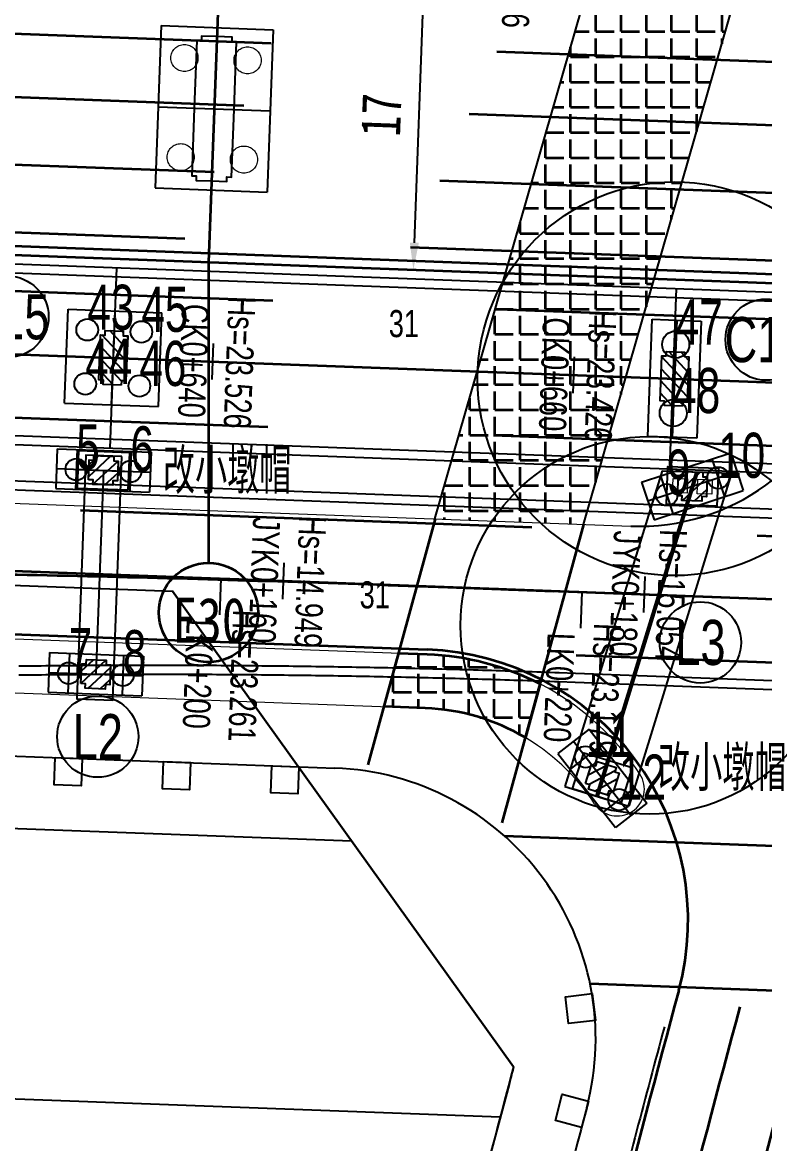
# Model space of a CAD drawing. Extents: x 0 to 558779, y 0 to 2762081.
# Drawn here: x 520056 to 520097.1, y 2757570.6 to 2757632.7 of the extents above; entities that cross this region are included whole.
import ezdxf
from ezdxf.enums import TextEntityAlignment as Align

# ---------------------------------------------------------------- set-up
doc = ezdxf.new("R2010")
doc.units = 0
doc.header["$LTSCALE"] = 20
doc.header["$PDMODE"] = 34
for name, pattern in [('CENTER', [2, 1.25, -0.25, 0.25, -0.25]), ('DASHED', [19.049999999999997, 12.7, -6.349999999999999]), ('HIDDEN', [0.375, 0.25, -0.125])]:
    doc.linetypes.add(name, pattern=pattern)
for name, color, linetype in [('B-标线', 8, 'Continuous'), ('B-标线 地面', 46, 'Continuous'), ('DL-中心线', 10, 'Continuous'), ('DL-人行道边线', 1, 'Continuous'), ('DL-机非护栏', 190, 'FENCELINE1'), ('DL-树池', 110, 'Continuous'), ('DL-非机动车道边线', 6, 'Continuous'), ('FD-斑马线', 243, 'Continuous'), ('L-主桥边线', 240, 'Continuous'), ('L-洛秀互通匝道边线', 140, 'Continuous'), ('L-辅路绿化带', 3, 'Continuous'), ('QL-主线桥墩', 191, 'Continuous'), ('QL-分孔线', 4, 'Continuous'), ('QL-墩号', 6, 'Continuous'), ('QL-桥墩', 191, 'Continuous'), ('QL-桥跨数值', 6, 'Continuous'), ('RD-红线', 230, 'Continuous'), ('XW_C', 7, 'Continuous'), ('XW_D', 7, 'Continuous'), ('XW_JY-江城大道右辅路', 7, 'Continuous'), ('XW_L', 7, 'Continuous'), ('YD-G2', 96, 'Continuous'), ('主线墩中心线', 6, 'Continuous'), ('主线墩号', 1, 'Continuous'), ('主线桥宽', 4, 'Continuous'), ('桩号-C', 7, 'Continuous'), ('桩号-JY-江城大道右辅路', 7, 'Continuous'), ('桩号-L', 7, 'Continuous'), ('点划线', 6, 'CENTER'), ('粗实线', 1, 'Continuous'), ('设计高-2022', 7, 'Continuous'), ('设计高-C', 7, 'Continuous'), ('设计高-JY-江城大道右辅路', 7, 'Continuous'), ('设计高-L', 7, 'Continuous'), ('设计高-地面高-C', 7, 'Continuous'), ('设计高-地面高-JY-江城大道右辅路', 7, 'Continuous'), ('设计高-地面高-L', 7, 'Continuous')]:
    doc.layers.add(name, color=color, linetype=linetype)
doc.layers.add('偏心', color=4, linetype='Continuous', plot=False)
doc.layers.add('坐标标注', color=6, linetype='Continuous', plot=False)
doc.layers.add('标注', color=3, linetype='Continuous', lineweight=15)
doc.layers.add('细虚线', color=2, linetype='DASHED', lineweight=15)
doc.styles.get("Standard").update_dxf_attribs({"font": 'fsdb_e.shx', "width": 0.7, "bigfont": 'hzdx.shx'})
doc.styles.add('仿宋', font='simfang_0.ttf', dxfattribs={"width": 0.8})
doc.linetypes.add('FENCELINE1', pattern='A,6.349999999999999,-2.54,[133,ltypeshp.shx,S=2.54,R=0,X=-2.54,Y=0],-2.54,25.4', length=36.83)
doc.dimstyles.new('跨度', dxfattribs={"dimscale": 2, "dimtxt": 2.2, "dimasz": 1.5, "dimexe": 1, "dimexo": 1, "dimgap": 1, "dimtad": 1, "dimdec": 3, "dimzin": 9, "dimdsep": 46, "dimtxsty": '仿宋', "dimcen": 0, "dimclrd": 4, "dimclre": 4, "dimclrt": 256, "dimadec": 0, "dimazin": 3, "dimtfac": 1, "dimtdec": 3, "dimtix": 1, "dimtmove": 2, "dimatfit": 3, "dimfxl": 1, "dimtolj": 1, "dimtzin": 0, "dimarcsym": 2})
pattern_1 = [(0, (0, 2.328306e-10), (0, 6.985), [5.08, -1.905]), (90, (0, 2.328306e-10), (-6.985, 4e-16), [5.08, -1.905])]
pattern_2 = [(0, (0, 0), (0, 6.985), [5.08, -1.905]), (90, (0, 0), (-6.985, 4e-16), [5.08, -1.905])]

# ---------------------------------------------------------------- blocks, each defined once
blk = doc.blocks.new('shuchi02')
at = {"layer": 'DL-树池', "color": 3}
blk.add_lwpolyline([(-0.75, 0), (0.75, 0), (0.75, -1.5), (-0.75, -1.5)], close=True, dxfattribs=at)
blk = doc.blocks.new('(10-1)10m花瓶墩单排桩2根1.5')
h = blk.add_hatch()
h.set_pattern_fill('ANGLE', color=256)
h.set_pattern_definition(pattern_1)
h.paths.add_polyline_path([(-1.500000000000007, -0.5000000000001165), (-1.499999999999985, 0.5), (-1.249999999999992, 0.5), (-1.249999999999992, 0.75), (1.250000000000007, 0.75), (1.250000000000007, 0.5), (1.500000000000007, 0.5), (1.499999999999985, -0.5), (1.249999999999985, -0.5), (1.249999999999985, -0.75), (-1.250000000000014, -0.7500000000001165), (-1.250000000000014, -0.5000000000001165)])
h = blk.add_hatch()
h.set_pattern_fill('ANGLE', color=256)
h.set_pattern_definition(pattern_1)
h.paths.add_polyline_path([(-1.500000000000007, -0.5000000000001165), (-1.499999999999985, 0.5), (-1.249999999999992, 0.5), (-1.249999999999992, 0.75), (1.250000000000007, 0.75), (1.250000000000007, 0.5), (1.500000000000007, 0.5), (1.499999999999985, -0.5), (1.249999999999985, -0.5), (1.249999999999985, -0.75), (-1.250000000000014, -0.7500000000001165), (-1.250000000000014, -0.5000000000001165)])
h = blk.add_hatch()
h.set_pattern_fill('ANSI31', color=3, scale=0.15)
h.set_pattern_definition([(45, (0, 2.328306e-10), (-0.3367596045400932, 0.3367596045400933), [])])
h.paths.add_polyline_path([(-1.500000000000007, -0.5000000000001165), (-1.499999999999985, 0.5), (-1.249999999999992, 0.5), (-1.249999999999992, 0.75), (1.250000000000007, 0.75), (1.250000000000007, 0.5), (1.500000000000007, 0.5), (1.499999999999985, -0.5), (1.249999999999985, -0.5), (1.249999999999985, -0.75), (-1.250000000000014, -0.7500000000001165), (-1.250000000000014, -0.5000000000001165)])
at = {"layer": 'QL-桥墩', "color": 1}
for p, q in [((-3.25, -1.350000000093132), (-3.25, 1.350000000093132)), ((-3.25, 1.350000000093132), (3.25, 1.350000000093132)), ((3.25, 1.350000000093132), (3.25, -1.350000000093132)), ((3.25, -1.350000000093132), (-3.25, -1.350000000093132))]:
    blk.add_line(p, q, dxfattribs=at)
at = {"layer": 'QL-桥墩', "color": 3, "linetype": 'CENTER'}
for p, q in [((0, -1.350000000093132), (0, 1.350000000093132)), ((3.25, 0), (-3.25, 0))]:
    blk.add_line(p, q, dxfattribs=at)
at = {"layer": 'QL-桥墩', "color": 1}
blk.add_lwpolyline([(-1.500000000000007, -0.5000000000001165), (-1.499999999999985, 0.5), (-1.249999999999992, 0.5), (-1.249999999999992, 0.75), (1.250000000000007, 0.75), (1.250000000000007, 0.5), (1.500000000000007, 0.5), (1.499999999999985, -0.5), (1.249999999999985, -0.5), (1.249999999999985, -0.75), (-1.250000000000014, -0.75), (-1.250000000000014, -0.5000000000001165)], close=True, dxfattribs=at)
at = {"layer": 'QL-桥墩', "color": 3}
for centre in [(-1.899999999965075, 0), (1.900000000023283, 0)]:
    blk.add_circle(centre, 0.7499999999999999, dxfattribs=at)
blk = doc.blocks.new('(10-2)10m花瓶墩双排桩4根1.2')
h = blk.add_hatch()
h.set_pattern_fill('ANGLE', color=256)
h.set_pattern_definition(pattern_2)
h.paths.add_polyline_path([(-1.500000000000007, -0.5000000002329471), (-1.499999999999985, 0.4999999997671694), (-1.249999999999992, 0.4999999997671694), (-1.249999999999992, 0.7499999997671694), (1.250000000000007, 0.7499999997671694), (1.250000000000007, 0.4999999997671694), (1.500000000000007, 0.4999999997671694), (1.499999999999985, -0.5000000002328308), (1.249999999999985, -0.5000000002328308), (1.249999999999985, -0.7500000002328308), (-1.250000000000014, -0.7500000002329471), (-1.250000000000014, -0.5000000002329471)])
h = blk.add_hatch()
h.set_pattern_fill('ANGLE', color=256)
h.set_pattern_definition(pattern_2)
h.paths.add_polyline_path([(-1.500000000000007, -0.5000000002329471), (-1.499999999999985, 0.4999999997671694), (-1.249999999999992, 0.4999999997671694), (-1.249999999999992, 0.7499999997671694), (1.250000000000007, 0.7499999997671694), (1.250000000000007, 0.4999999997671694), (1.500000000000007, 0.4999999997671694), (1.499999999999985, -0.5000000002328308), (1.249999999999985, -0.5000000002328308), (1.249999999999985, -0.7500000002328308), (-1.250000000000014, -0.7500000002329471), (-1.250000000000014, -0.5000000002329471)])
h = blk.add_hatch()
h.set_pattern_fill('ANSI31', color=3, scale=0.15)
h.set_pattern_definition([(45, (0, 0), (-0.3367596045400932, 0.3367596045400933), [])])
h.paths.add_polyline_path([(-1.500000000000007, -0.5000000002329471), (-1.499999999999985, 0.4999999997671694), (-1.249999999999992, 0.4999999997671694), (-1.249999999999992, 0.7499999997671694), (1.250000000000007, 0.7499999997671694), (1.250000000000007, 0.4999999997671694), (1.500000000000007, 0.4999999997671694), (1.499999999999985, -0.5000000002328308), (1.249999999999985, -0.5000000002328308), (1.249999999999985, -0.7500000002328308), (-1.250000000000014, -0.7500000002329471), (-1.250000000000014, -0.5000000002329471)])
at = {"layer": 'QL-桥墩', "color": 1}
for p, q in [((-2.599999999802093, 2.59999999962747), (2.599999999976716, 2.59999999962747)), ((-2.599999999802093, 2.59999999962747), (-2.599999999802093, -2.600000000093132)), ((2.599999999976716, 2.59999999962747), (2.600000000034924, -2.600000000093132)), ((-2.599999999802093, -2.600000000093132), (2.600000000034924, -2.600000000093132))]:
    blk.add_line(p, q, dxfattribs=at)
at = {"layer": 'QL-桥墩', "color": 3, "linetype": 'CENTER'}
for p, q in [((0, 2.59999999962747), (0, -2.59999999962747)), ((-2.600000000093132, -4.656613e-10), (2.600000000093132, 0))]:
    blk.add_line(p, q, dxfattribs=at)
at = {"layer": 'QL-桥墩', "color": 1, "ltscale": 0.1}
blk.add_lwpolyline([(-1.500000000000007, -0.5000000002329471), (-1.499999999999985, 0.4999999997671694), (-1.249999999999992, 0.4999999997671694), (-1.249999999999992, 0.7499999997671694), (1.250000000000007, 0.7499999997671694), (1.250000000000007, 0.4999999997671694), (1.500000000000007, 0.4999999997671694), (1.499999999999985, -0.5000000002328308), (1.249999999999985, -0.5000000002328308), (1.249999999999985, -0.7500000002328308), (-1.250000000000014, -0.7500000002328308), (-1.250000000000014, -0.5000000002329471)], close=True, dxfattribs=at)
at = {"layer": 'QL-桥墩', "color": 3, "ltscale": 0.1}
for centre in [(-1.500000000174622, 1.5), (1.499999999941792, 1.499999999534338), (-1.499999999941792, -1.5), (1.500000000116415, -1.5)]:
    blk.add_circle(centre, 0.6000000000008185, dxfattribs=at)
blk = doc.blocks.new('(M2)单个柱式门架墩，2根桩1.2')
h = blk.add_hatch()
h.set_pattern_fill('ANSI31', color=3, scale=0.15)
h.set_pattern_definition([(45, (-0.45, 2.329062e-10), (-0.3367596045400932, 0.3367596045400933), [])])
h.paths.add_polyline_path([(-0.8000000000000074, -0.5500000000000407), (-0.8000000000000074, 0.5500000000000757), (-0.5500000000000145, 0.5500000000000757), (-0.5500000000000145, 0.8000000000000757), (0.5499999999999857, 0.8000000000000757), (0.5499999999999857, 0.5500000000000757), (0.7999999999999857, 0.5500000000000757), (0.7999999999999857, -0.5499999999999244), (0.5499999999999857, -0.5499999999999244), (0.5499999999999857, -0.7999999999999244), (-0.5500000000000148, -0.8000000000000406), (-0.5500000000000148, -0.5500000000000407)])
at = {"layer": 'QL-桥墩', "color": 1}
for p, q in [((-2.600000000093132, 1.100000000093132), (-2.600000000093132, -1.09999999962747)), ((-2.600000000093132, 1.100000000093132), (2.600000000093132, 1.100000000093132)), ((2.600000000093132, 1.100000000093132), (2.600000000093132, -1.09999999962747)), ((-2.600000000093132, -1.09999999962747), (2.600000000093132, -1.09999999962747))]:
    blk.add_line(p, q, dxfattribs=at)
at = {"layer": 'QL-桥墩', "color": 3, "linetype": 'CENTER'}
for p, q in [((-1.5, 1.100000000093132), (-1.5, -1.09999999962747)), ((1.5, 1.100000000093132), (1.5, -1.09999999962747)), ((-2.600000000093132, 0), (2.600000000093132, 0))]:
    blk.add_line(p, q, dxfattribs=at)
at = {"layer": 'QL-桥墩', "color": 1, "ltscale": 0.1}
blk.add_lwpolyline([(-0.8000000000000074, -0.5500000000000407), (-0.8000000000000074, 0.5500000000000757), (-0.5500000000000145, 0.5500000000000757), (-0.5500000000000145, 0.8000000000000757), (0.5499999999999857, 0.8000000000000757), (0.5499999999999857, 0.5500000000000757), (0.7999999999999857, 0.5500000000000757), (0.7999999999999857, -0.5499999999999244), (0.5499999999999857, -0.5499999999999244), (0.5499999999999857, -0.7999999999999244), (-0.5500000000000148, -0.7999999999999244), (-0.5500000000000148, -0.5500000000000407)], close=True, dxfattribs=at)
at = {"layer": 'QL-桥墩', "color": 3}
for centre in [(-1.5, 0), (1.5, 0)]:
    blk.add_circle(centre, 0.6, dxfattribs=at)
blk = doc.blocks.new('L3左')
h = blk.add_hatch()
h.set_pattern_fill('ANSI31', color=3, scale=0.15, angle=-2.133748861882186)
h.set_pattern_definition([(42.86625113811781, (-0.4498316812096164, 0.0167858386412263), (-0.323987761055995, 0.3490644541999706), [])])
h.paths.add_polyline_path([(-0.820066788350232, -0.5198014937341214), (-0.7791112192207948, 0.5794358062557876), (-0.5292845602380112, 0.5701277223415673), (-0.5199764763237908, 0.8199543813243508), (0.5792608234332876, 0.7789988126605749), (0.5699527397518978, 0.5291721532121301), (0.8197793987346813, 0.5198640697635711), (0.7788238296052441, -0.5793732306919992), (0.5289971706224607, -0.5700651467777789), (0.5196890867082402, -0.8198918052949011), (-0.5795482132816688, -0.7789362366311253), (-0.5702401293674484, -0.5291095776483417)])
at = {"layer": 'QL-桥墩', "color": 1}
for p, q in [((-2.81335841078544, 0.2345516001805663), (2.12744972819928, 1.855790304485708)), ((2.12744972819928, 1.855790304485708), (2.813358410610817, -0.2345516001805663)), ((-2.81335841078544, 0.2345516001805663), (-2.127449728315696, -1.855790304020047)), ((-2.127449728315696, -1.855790304020047), (2.813358410610817, -0.2345516001805663))]:
    blk.add_line(p, q, dxfattribs=at)
at = {"layer": 'QL-桥墩', "color": 3, "linetype": 'CENTER'}
for p, q in [((1.082278775633312, 1.512835963163524), (1.768187458103056, -0.5775059410370887)), ((-2.470404069463256, -0.8106193519197404), (2.470404069463256, 0.8106193519197404)), ((-1.768187458219472, 0.57750594150275), (-1.082278775807935, -1.512835962697863))]:
    blk.add_line(p, q, dxfattribs=at)
at = {"layer": 'QL-桥墩', "color": 1, "ltscale": 0.1}
blk.add_lwpolyline([(-0.820066788350232, -0.5198014937341214), (-0.7791112192207948, 0.5794358062557876), (-0.5292845602380112, 0.5701277223415673), (-0.5199764763237908, 0.8199543813243508), (0.5792608234332876, 0.7789988126605749), (0.5699527397518978, 0.5291721532121301), (0.8197793987346813, 0.5198640697635711), (0.7788238296052441, -0.5793732306919992), (0.5289971706224607, -0.5700651467777789), (0.5196890867082402, -0.8198918052949011), (-0.5795482132816688, -0.7789362366311253), (-0.5702401293674484, -0.5291095776483417)], close=True, dxfattribs=at)
at = {"layer": 'QL-桥墩', "color": 3}
for centre in [(1.425233116955496, 0.4676650105975569), (-1.425233116955496, -0.4676650105975569)]:
    blk.add_circle(centre, 0.6, dxfattribs=at)
blk = doc.blocks.new('L3右')
h = blk.add_hatch()
h.set_pattern_fill('ANSI31', color=3, scale=0.15, angle=-17.14411622641727)
h.set_pattern_definition([(27.85588377358273, (-0.4301355362404138, 0.1327167144045234), (-0.2225274313040682, 0.421064846332739), [])])
h.paths.add_polyline_path([(-0.9267106463667004, -0.2896731053479016), (-0.6024568555876613, 0.7614498557522893), (-0.363565273815766, 0.6877558124251664), (-0.2898712302558124, 0.926647393964231), (0.7612517306115479, 0.6023936038836837), (0.6875576875172555, 0.3635020218789577), (0.9264492695219814, 0.2898079785518348), (0.6021954789757729, -0.7613149830140175), (0.3633038967382163, -0.6876209392212332), (0.289609853643924, -0.9265125212259591), (-0.7615131076890976, -0.6022587311454118), (-0.6878190643619746, -0.3633671486750245)])
at = {"layer": 'QL-桥墩', "color": 1}
for p, q in [((-0.7289970785495826, 2.727372959721833), (-2.465057354012969, 1.376042237970978)), ((-0.7289970785495826, 2.727372959721833), (2.465057354420423, -1.376042237970978)), ((-2.465057354012969, 1.376042237970978), (0.7289970788988285, -2.727372959256172)), ((2.465057354420423, -1.376042237970978), (0.7289970788988285, -2.727372959256172))]:
    blk.add_line(p, q, dxfattribs=at)
at = {"layer": 'QL-桥墩', "color": 3, "linetype": 'CENTER'}
for p, q in [((-1.597027216455899, 2.051707598846405), (1.597027216455899, -2.051707598846405)), ((-0.0533317176741548, 1.859342821408063), (-1.789391993195749, 0.5080121001228691)), ((1.789391993544995, -0.5080120996572078), (0.0533317180816084, -1.859342821408063))]:
    blk.add_line(p, q, dxfattribs=at)
at = {"layer": 'QL-桥墩', "color": 1, "ltscale": 0.1}
blk.add_lwpolyline([(-0.9267106463667004, -0.2896731053479016), (-0.6024568555876613, 0.7614498557522893), (-0.363565273815766, 0.6877558124251664), (-0.2898712302558124, 0.926647393964231), (0.7612517306115479, 0.6023936038836837), (0.6875576875172555, 0.3635020218789577), (0.9264492695219814, 0.2898079785518348), (0.6021954789757729, -0.7613149830140175), (0.3633038967382163, -0.6876209392212332), (0.289609853643924, -0.9265125212259591), (-0.7615131076890976, -0.6022587311454118), (-0.6878190643619746, -0.3633671486750245)], close=True, dxfattribs=at)
at = {"layer": 'QL-桥墩', "color": 3}
for centre in [(-0.9213618556386792, 1.183677460532635), (0.9213618556386792, -1.183677460532635)]:
    blk.add_circle(centre, 0.6, dxfattribs=at)
blk = doc.blocks.new('30m花瓶墩')
at = {"layer": '点划线', "ltscale": 0.3}
for p, q in [((0, 3.099999999998544), (0, -3.099999999998544)), ((4.499999999683495, 0), (-4.499999999683495, 0))]:
    blk.add_line(p, q, dxfattribs=at)
at = {"layer": '粗实线'}
for p, q in [((-4.499999999683495, 3.099999999998544), (-4.499999999683495, -3.099999999998544)), ((4.499999999683495, 3.099999999998544), (-4.499999999683495, 3.099999999998544)), ((4.499999999683495, 3.099999999998544), (4.499999999683495, -3.099999999998544)), ((4.499999999683495, -3.099999999998544), (-4.499999999683495, -3.099999999998544))]:
    blk.add_line(p, q, dxfattribs=at)
at = {"layer": '粗实线', "color": 4}
blk.add_lwpolyline([(3.638e-12, 1.099999999998544), (-3.749999999683495, 1.099999999998544), (-3.749999999683495, 0.8499999999985448), (-3.999999999683495, 0.8499999999985448), (-3.999999999683495, 0), (-3.999999999683495, -0.8499999999985448), (-3.749999999683495, -0.8499999999985448), (-3.749999999683495, -1.099999999998544), (3.638e-12, -1.099999999998544), (3.749999999683495, -1.099999999998544), (3.749999999683495, -0.8499999999985448), (3.999999999683495, -0.8499999999985448), (3.999999999683495, 0), (3.999999999683495, 0.8499999999985448), (3.749999999683495, 0.8499999999985448), (3.749999999683495, 1.099999999998544)], close=True, dxfattribs=at)
at = {"layer": '细虚线', "ltscale": 5}
for centre in [(-2.749999999683495, 1.75), (2.749999999683495, 1.75), (-2.749999999683495, -1.75), (2.749999999683495, -1.75)]:
    blk.add_circle(centre, 0.75, dxfattribs=at)
blk = doc.blocks.new('*D1525')
at = {"layer": 'DEFPOINTS', "color": 0}
for p in [(3046.09743567789, -363.4944266974926), (3057.44396790216, -363.9171777158929), (3045.464485968871, -380.4826395157725)]:
    blk.add_point(p, dxfattribs=at)
at = {"layer": '主线桥宽', "color": 4, "lineweight": -2}
for p, q in [((3047.096742314098, -363.5316590333113), (3058.443274538368, -363.9544100517115)), ((3056.866866696869, -379.4064305798606), (3057.388119398432, -365.416137670205)), ((3046.463792605079, -380.5198718515911), (3057.810324829349, -380.9426228699914))]:
    blk.add_line(p, q, dxfattribs=at)
at = {"layer": '主线桥宽', "color": 4}
for points in [[(3057.637946057484, -365.4254457541596), (3057.13829273938, -365.4068295862504), (3057.44396790216, -363.9171777158929)], [(3056.617040037817, -379.397122495906), (3057.116693355921, -379.4157386638153), (3056.811018193141, -380.9053905341727)]]:
    blk.add_solid(points, dxfattribs=at)
at = {"layer": '主线桥宽', "insert": (3055.016386399616, -372.3326281561634), "char_height": 2.2, "attachment_point": 5, "rotation": 87.86625111863992, "style": '仿宋'}
blk.add_mtext('\\A1;17', dxfattribs=at)
blk = doc.blocks.new('主线桥墩10.09')
at = {"layer": 'L-主桥边线', "lineweight": 35, "ltscale": 2, "flags": 128}
blk.add_lwpolyline([(2356.237745670893, -354.8033129773103), (3416.421099782805, -394.3038038150407)], dxfattribs=at)
at = {"layer": '主线墩中心线', "linetype": 'CENTER', "lineweight": 35}
blk.add_line((3046.09743567789, -363.4944266974926), (3045.464485968871, -380.4826395157725), dxfattribs=at)
at = {"layer": '主线墩号', "lineweight": 35}
blk.add_line((3045.464485968871, -380.4826395157725), (3045.464485968871, -397.1441833009012), dxfattribs=at)
blk.add_circle((3045.464485968871, -399.8941833009012), 2.75, dxfattribs=at)
at = {"layer": '主线墩号', "rotation": 87.86625112163902}
blk.add_blockref('30m花瓶墩', (3045.780960823235, -371.9885331098922), dxfattribs=at)
blk.add_blockref('30m花瓶墩', (3045.780960823235, -371.9885331098922), dxfattribs=at)
at = {"layer": '主线墩号', "lineweight": 35, "style": '仿宋', "width": 0.8}
blk.add_text('E30', height=2.5, dxfattribs=at).set_placement((3045.525114479417, -400.3197468160652), align=Align.MIDDLE_CENTER)
at = {"layer": '主线桥宽'}
dim = blk.add_aligned_dim(p1=(3045.464485968871, -380.4826395157725), p2=(3046.09743567789, -363.4944266974926), distance=-11.354404957546068, dimstyle='跨度', override={"dimscale": 1, "dimfxl": 0.6}, dxfattribs=at)
dim.commit()
dim.dimension.update_dxf_attribs({"geometry": '*D1525', "text_midpoint": (3055.016386399616, -372.3326281561634)})

msp = doc.modelspace()

# ---------------------------------------------------------------- hatches: boundary and pattern name
at = {"layer": 'FD-斑马线', "lineweight": 35}
h = msp.add_hatch(dxfattribs=at)
h.set_pattern_fill('ANGLE', color=8, scale=0.2, style=0)
h.set_pattern_definition([(0, (74.08683371386724, -58.39357602130622), (0, 1.397), [1.016, -0.381]), (90, (74.08683371386724, -58.39357602130622), (-1.397, 1e-16), [1.016, -0.381])])
edge = h.paths.add_edge_path()
edge.add_arc((520350.4648238958, 2762672.089343665), 5003.749995594475, 267.1176568050989, 267.2117504192942)
edge.add_line((520107.0577550916, 2757674.263114466), (520087.1061908141, 2757604.881690553))
edge.add_line((520087.1061908141, 2757604.881690553), (520078.8702393399, 2757605.18858065))
edge.add_line((520078.8702393399, 2757605.18858065), (520098.851937787, 2757674.674795926))
h = msp.add_hatch(dxfattribs=at)
h.set_pattern_fill('ANGLE', color=8, scale=0.2, style=0)
h.set_pattern_definition([(0, (0, 0), (0, 1.397), [1.016, -0.381]), (90, (0, 0), (-1.397, 1e-16), [1.016, -0.381])])
edge = h.paths.add_edge_path()
edge.add_line((520076.8635269596, 2757597.755034221), (520078.4346343967, 2757597.696497635))
edge.add_arc((520077.8854574419, 2757582.956724742), 14.75000000900387, 62.53046112456451, 87.86625111405829, ccw=False)
edge.add_line((520084.6892927746, 2757596.043753626), (520083.8748634591, 2757593.065607754))
edge.add_arc((520077.8854574434, 2757582.956724749), 11.750000001392, 59.35370813565498, 87.86625111822924)
edge.add_line((520078.3229373894, 2757594.698577726), (520076.0508324868, 2757594.783232195))
edge.add_line((520076.0508324868, 2757594.783232195), (520076.8635269596, 2757597.755034221))

# ---------------------------------------------------------------- linework, layer by layer
at = {"layer": 'B-标线', "linetype": 'HIDDEN', "lineweight": 35, "ltscale": 5}
for p, q in [((519932.4772340774, 2757622.398377213), (520355.4842262813, 2757606.637911105)), ((519932.2166077269, 2757615.40323076), (520355.2235999308, 2757599.642764652))]:
    msp.add_line(p, q, dxfattribs=at)
at = {"layer": 'B-标线', "linetype": 'HIDDEN', "lineweight": 35, "ltscale": 5, "flags": 128}
for points in [[(516322.4375430929, 2758316.933269886), (516956.1708864162, 2758023.087492492, 0.079368608178051), (517564.8234081885, 2757850.856308758), (518947.7994459439, 2757687.805594135, 0.0200316140230398), (519307.5468970618, 2757659.942024764), (521003.5519569056, 2757596.751981205)], [(516320.9652511935, 2758313.757997211), (516954.6985945168, 2758019.912219817, 0.0793686081780398), (517564.4136019879, 2757847.380383144), (518947.3896397434, 2757684.329668521, 0.0200316140230388), (519307.4165838865, 2757656.444451538), (521003.4216295536, 2757593.254408507)], [(516319.387795587, 2758310.355919344), (516953.1211389103, 2758016.51014195, 0.0793686081780306), (517563.9745239159, 2757843.656177128), (518946.9505616714, 2757680.605462505, 0.0200316140230382), (519307.2769626272, 2757652.697051652), (521003.2819931051, 2757589.507009187)], [(516317.8103399805, 2758306.953841478), (516951.5436833039, 2758013.108064084, 0.0793686081780214), (517563.535445844, 2757839.931971113), (518946.5114835995, 2757676.88125649, 0.0200316140230376), (519307.1373413681, 2757648.949651766), (521003.1423566565, 2757585.759609868)], [(519984.445322653, 2757610.92497162, 0.0171796000512992), (520056.1537247283, 2757605.782091454), (520291.5731462018, 2757597.010794805, 0.0321222913534214), (520393.7720630445, 2757599.76894998, -0.0258673849492339), (520466.4575254668, 2757602.640123616), (520590.997313582, 2757601.115379635)], [(520086.6966426049, 2757597.639261336), (520291.3125198513, 2757590.015648351, 0.032122291353415), (520394.4096067103, 2757592.798043434, -0.0258673849492321), (520466.3718307006, 2757595.640648178), (520710.8784443249, 2757592.647147121)]]:
    msp.add_lwpolyline(points, format="xyb", dxfattribs=at)
at = {"layer": 'B-标线', "lineweight": 35, "ltscale": 5, "flags": 128}
msp.add_lwpolyline([(519867.7176153545, 2757617.806345132, -0.0225047773809039), (519961.8705134512, 2757610.04543168, 0.022504777379082), (520056.0234115529, 2757602.284518227), (520291.4428330265, 2757593.513221578, 0.0321222913534788), (520394.0908348774, 2757596.283496706, -0.0258673849487167), (520466.4146780838, 2757599.140385897), (520710.9212917081, 2757596.14688484)], format="xyb", dxfattribs=at)
at = {"layer": 'B-标线 地面', "linetype": 'HIDDEN', "lineweight": 35, "ltscale": 10}
msp.add_line((520046.162891646, 2757599.149057149), (520078.4439424806, 2757597.946324294), dxfattribs=at)
at = {"layer": 'B-标线 地面', "linetype": 'HIDDEN', "lineweight": 35, "ltscale": 10, "flags": 128}
for points in [[(520092.3709424462, 2757579.061763358, 0.0017550122959292), (520088.7535186295, 2757565.417642683), (520087.9712520686, 2757562.424737695)], [(520095.7508889468, 2757578.152939033, 0.0017550122959268), (520092.1397617793, 2757564.532567924), (520091.3574952087, 2757561.539662898)], [(520099.1308354473, 2757577.244114708, 0.0017550122959243), (520095.526004929, 2757563.647493164), (520094.7437383487, 2757560.6545881)]]:
    msp.add_lwpolyline(points, format="xyb", dxfattribs=at)
at = {"layer": 'B-标线 地面', "linetype": 'HIDDEN', "lineweight": 35, "ltscale": 10}
msp.add_arc((520077.8854574441, 2757582.956724751), 15, 344.9498684580628, 87.86625112101947, dxfattribs=at)
at = {"layer": 'DL-中心线', "linetype": 'CENTER', "lineweight": 35, "ltscale": 5, "flags": 128}
for points in [[(519426.9146450599, 2757632.56340059, 0.0177543984594408), (519533.4038394017, 2757631.684383075, -0.0161243157737869), (519597.8835335538, 2757631.362297478), (520355.3539131061, 2757603.140337878)], [(519867.7176153545, 2757617.806345132, -0.0225047773809039), (519961.8705134512, 2757610.04543168, 0.022504777379082), (520056.0234115529, 2757602.284518227), (520291.4428330265, 2757593.513221578, 0.0321222913534788), (520394.0908348774, 2757596.283496706, -0.0258673849487167), (520466.4146780838, 2757599.140385897), (520710.9212917081, 2757596.14688484)], [(519911.253359993, 2757616.543433014), (519975.9630890099, 2757608.381167298, 0.0220618322544836), (520046.2932048212, 2757602.646630376), (520289.4666039942, 2757593.586434714, 0.0273255705095944), (520365.9095449571, 2757594.916416254, -0.027325570512216), (520442.3524859337, 2757596.246397795), (520701.5360419313, 2757586.589693)], [(519589.0964423984, 2757220.908812026), (519651.1629177161, 2757274.28356109, 0.0436643678793454), (519736.3970131028, 2757361.60983472, -0.0190617421846284), (519779.3164699589, 2757410.140193105, 0.035899111355208), (519834.1198505413, 2757476.477748863, 0.000231481485616), (519834.4441192797, 2757476.933659307, 0.0004629629960393), (519835.1055654903, 2757477.866376251, 0.0004629629960393), (519835.7855962701, 2757478.829073442, 0.0004629629960393), (519836.4860980666, 2757479.824658718, 0.0004629629960393), (519837.2092911793, 2757480.856549862, 0.0004629629960393), (519837.9578184413, 2757481.928809533, 0.0004629629960393), (519838.7348666568, 2757483.046329934, 0.0004629629960393), (519839.5443369083, 2757484.215091641, 0.0004629629960393), (519840.391090141, 2757485.44253662, 0.0004629629960393), (519841.2813131652, 2757486.738123826, 0.0004629629960393), (519842.2230861618, 2757488.114190172, 0.0004629629960393), (519843.2273064695, 2757489.587351209, 0.0004629629960393), (519844.3092871984, 2757491.180923552, 0.0004629629960393), (519845.4917528628, 2757492.929461552, 0.0004372428262181), (519846.733298884, 2757494.772511693, 0.0003858024882772), (519847.971809432, 2757496.617603086, 0.000334362152378), (519849.2076611878, 2757498.464476473, 0.0002829218182484), (519850.4412319378, 2757500.312874233, 0.000231481485616), (519851.6729004133, 2757502.162540154, 0.0001800411542087), (519852.9030461304, 2757504.013219193, 0.0001286008237542), (519854.1320492316, 2757505.864657249, 7.71604939803e-05), (519855.3602903289, 2757507.716600923, 2.57201646147e-05), (519856.5881503461, 2757509.568797289, -9.645061758299998e-05), (519857.8161850258, 2757511.420877839, -0.0002893518599271), (519859.0456483535, 2757513.272010189, -0.0004822531238053), (519860.2779667794, 2757515.121242832, -0.0006751544235736), (519861.5145623469, 2757516.967617659, -0.0008680557735882), (519862.7568504567, 2757518.810166679, -0.001060957188205), (519864.0062375932, 2757520.647908764, -0.0012538586817802), (519865.2641190006, 2757522.479846431, -0.00144676026867), (519866.5318762966, 2757524.304962662, -0.0016396619632305), (519867.8108750096, 2757526.122217787, -0.0017361128553735), (519869.0374001317, 2757527.840132127, -0.0017361128553735), (519870.1675033521, 2757529.399942362, -0.0017361128553735), (519871.2235444212, 2757530.836405817, -0.0017361128553735), (519872.2205450526, 2757532.172996379, -0.0017361128553735), (519873.1691621435, 2757533.426455444, -0.0017361128553735), (519874.0772725562, 2757534.609223128, -0.0017361128553735), (519874.9508878346, 2757535.730844638, -0.0017361128553735), (519875.794715478, 2757536.798835167, -0.0017361128553735), (519876.6125204968, 2757537.81923824, -0.0017361128553735), (519877.4073677309, 2757538.797000766, -0.0017361128553735), (519878.1817896908, 2757539.736233381, -0.0017361128553735), (519878.937906096, 2757540.640396275, -0.0017361128553735), (519879.6775110675, 2757541.512435031, -0.0008680557735881), (519880.0416097193, 2757541.937213122, -0.0997454693955493), (519929.9138493138, 2757580.770707313, -0.0034722361763718), (519931.923241025, 2757581.755764444, -0.0069445560792568), (519936.0711083996, 2757583.682785178, -0.0069445560792568), (519940.4002198263, 2757585.54960473, -0.0069445560792568), (519944.9232167293, 2757587.352731506, -0.0069445560792568), (519949.6551022512, 2757589.08840282, -0.0069445560792568), (519954.6138812503, 2757590.752524567, -0.0069445560792568), (519959.8214370899, 2757592.340591642, -0.0069445560792568), (519965.3047617979, 2757593.847580738, -0.0069445560792568), (519971.0977307002, 2757595.267802267, -0.0069445560792568), (519977.2437481769, 2757596.594689607, -0.0069445560792568), (519983.7998514208, 2757597.820488021, -0.0069445560792568), (519990.8433924658, 2757598.935774325, -0.0069445560792568), (519998.4836042764, 2757599.928671506, -0.0069445560792568), (520006.8832785442, 2757600.783464437, -0.0065587360186369), (520015.7473331144, 2757601.444032078, -0.0057871016401356), (520024.6250508126, 2757601.885557872, -0.0050154741528497), (520033.5102844193, 2757602.135194393, -0.004243852637884), (520042.3986595084, 2757602.220256562, -0.0034722361763719), (520051.2873241529, 2757602.168147561, -0.0027006238494708), (520060.1746963354, 2757602.006308207, -0.0019290147383579), (520069.0602102159, 2757601.762185905, -0.0011574079242256), (520077.9440619966, 2757601.463219276, -0.0003858024882772), (520086.8269557802, 2757601.136834562)]]:
    msp.add_lwpolyline(points, format="xyb", dxfattribs=at)
at = {"layer": 'DL-人行道边线'}
for points in [[(520078.8624130612, 2757605.186341617), (520098.8441115082, 2757674.672556892)], [(520087.0983645354, 2757604.87945152), (520107.0499288128, 2757674.260875433)]]:
    msp.add_lwpolyline(points, dxfattribs=at)
at = {"layer": 'DL-人行道边线', "flags": 128}
for points in [[(520029.3904606562, 2757589.181590082, 0.0050325252766578), (520045.7626440363, 2757588.40651081), (520074.2512512465, 2757587.34507746)], [(520083.2193838432, 2757574.833271319, 0.0009549373265924), (520081.255408794, 2757567.377451065), (520080.4731422586, 2757564.384546174)]]:
    msp.add_lwpolyline(points, format="xyb", dxfattribs=at)
for points in [[(520073.8827753746, 2757587.85915312), (520073.8930103631, 2757587.844873872)], [(520074.2512512465, 2757587.34507746), (520083.2193838431, 2757574.833271319)]]:
    msp.add_lwpolyline(points, dxfattribs=at)
at = {"layer": 'DL-机非护栏', "ltscale": 0.2, "flags": 128}
msp.add_lwpolyline([(520091.5706662571, 2757577.043840185, 0.0014869222671702), (520088.5116441188, 2757565.480862309), (520087.7293775587, 2757562.487957323)], format="xyb", dxfattribs=at)
at = {"layer": 'DL-非机动车道边线'}
msp.add_lwpolyline([(520029.6198182872, 2757593.175009053, 0.0050325252767101), (520045.9115733795, 2757592.403737354), (520073.3285055676, 2757591.382232655)], format="xyb", dxfattribs=at)
at = {"layer": 'DL-非机动车道边线', "flags": 128}
msp.add_lwpolyline([(520087.2701204986, 2757572.552437683, 0.0008103024475280001), (520085.6091499914, 2757566.239497821), (520084.8268834387, 2757563.246592864)], format="xyb", dxfattribs=at)
at = {"layer": 'DL-非机动车道边线'}
msp.add_arc((520072.770020531, 2757576.392633112), 15, 345.1663798629809, 87.86625112057511, dxfattribs=at)
at = {"layer": 'FD-斑马线', "lineweight": 35}
for p, q in [((520082.7125220157, 2757587.624136316), (520123.1539322865, 2757586.121576876)), ((520087.4567227908, 2757579.442350595), (520117.8591598821, 2757578.312778987))]:
    msp.add_line(p, q, dxfattribs=at)
for points in [[(520075.1706863705, 2757591.564777905), (520078.8961047575, 2757605.187616847)], [(520082.5837899863, 2757588.344504202), (520087.1061908141, 2757604.881690553)]]:
    msp.add_lwpolyline(points, dxfattribs=at)
at = {"layer": 'FD-斑马线', "color": 8, "lineweight": 35}
msp.add_lwpolyline([(520076.8635269596, 2757597.755034221), (520078.4346343967, 2757597.696497635, -0.1110007842850944), (520084.6892927746, 2757596.043753626), (520083.8748634591, 2757593.065607754, 0.1250552948037594), (520078.3229373894, 2757594.698577726), (520076.0508324868, 2757594.783232195)], format="xyb", close=True, dxfattribs=at)
at = {"layer": 'L-主桥边线', "lineweight": 35, "ltscale": 2}
msp.add_line((519377.7279837597, 2757645.068706359), (520437.2808943189, 2757605.591704694), dxfattribs=at)
at = {"layer": 'L-主桥边线', "lineweight": 35, "ltscale": 2, "flags": 128}
msp.add_lwpolyline([(519377.7465999276, 2757645.568359677), (520437.2995104883, 2757606.091358012)], dxfattribs=at)
at = {"layer": 'L-洛秀互通匝道边线', "flags": 128}
for points in [[(519427.1333722492, 2757637.558614141, 0.0177543984594394), (519533.2676026099, 2757636.682526684, -0.0161243157737887), (519598.0696952328, 2757636.35883066), (520329.6715341172, 2757609.100685526)], [(519427.1114995303, 2757637.059092786, 0.0177543984594525), (519533.2812262891, 2757636.182712324, -0.0161243157737782), (519598.0510790648, 2757635.859177341), (520329.6529179493, 2757608.601032208)], [(519998.4985220108, 2757611.032676166, 0.0138382628033491), (520056.209573232, 2757607.281051408), (520291.6289947054, 2757598.509754759, 0.0321222913526661), (520393.6354465447, 2757601.262715668, -0.01550648617442), (520437.2740489324, 2757603.892655979, -0.01550648617442)], [(519998.4522928996, 2757610.534817883, 0.0138382628028665), (520056.190957064, 2757606.781398091), (520291.6103785375, 2757598.010101441, 0.0321222913534343), (520393.680985378, 2757600.764793772, -0.0155064861760441), (520437.2886384036, 2757603.392868877, -0.0155064861760441)], [(520055.825405562, 2757597.03935494, -0.0008377138090415), (520057.8149684391, 2757597.060335682, -0.0008326433585555), (520059.8055091996, 2757597.074676369, -0.0008275407357888), (520061.7969770481, 2757597.082411116, -0.0008224082609193), (520063.7893231068, 2757597.083574693, -0.0008172479384335), (520065.7825006986, 2757597.078202487, -0.0008120631071797), (520067.7764656345, 2757597.066330449, -0.0008068542398264), (520069.7711764886, 2757597.047995045, -0.0008016220049879), (520071.7665948851, 2757597.023233212, -0.0007963668060558), (520073.762685778, 2757596.99208231, -0.0007910878646111), (520075.7594177303, 2757596.954580071, -0.0007857841689812), (520077.7567631944, 2757596.910764569, -0.0007804526136247), (520079.7546987917, 2757596.860674167, -0.0007750898951855), (520081.7532055914, 2757596.80434749, -0.0007696932060724), (520083.7522693909, 2757596.741823391, -0.000764256307584), (520085.7518809893, 2757596.673140919), (520086.6590657172, 2757596.639967418)], [(520055.8315156318, 2757596.539392275, -0.0008377138090359), (520057.8194031731, 2757596.560355349, -0.0008326433585486), (520059.8082786889, 2757596.57468404, -0.0008275407357707), (520061.7980914681, 2757596.582412358, -0.0008224082609132), (520063.7887927104, 2757596.583574975, -0.0008172479384475), (520065.7803358122, 2757596.578207174, -0.0008120631071782), (520067.7726766501, 2757596.566344805, -0.0008068542398370001), (520069.7657738636, 2757596.548024234, -0.0008016220049903), (520071.7595891393, 2757596.523282296, -0.0007963668060643), (520073.7540874914, 2757596.492156245, -0.0007910878646115), (520075.7492375455, 2757596.454683718, -0.0007857841689763), (520077.7450118177, 2757596.410902682, -0.0007804526136325), (520079.7413869983, 2757596.360851402, -0.0007750898951786), (520081.7383442301, 2757596.304568399, -0.0007696932060647), (520083.735869391, 2757596.242092423, -0.0007642563075805), (520085.7339533727, 2757596.173462422), (520086.6407941014, 2757596.140301382)], [(520086.6594102691, 2757596.6399547), (520291.2752875154, 2757589.016341715, 0.0321222913536139), (520394.5006843768, 2757591.802199641, -0.0155064861765735), (520437.55124886, 2757594.396701041, -0.0155064861765735)], [(520086.6407941013, 2757596.140301382), (520291.2566713475, 2757588.516688397, 0.0321222913543723), (520394.5462232101, 2757591.304277745, -0.0155064861777192), (520437.5658383299, 2757593.896913938, -0.0155064861777192)]]:
    msp.add_lwpolyline(points, format="xyb", dxfattribs=at)
for points in [[(519998.5430762902, 2757611.931334123), (520329.3178269273, 2757599.607272481)], [(519998.5244601223, 2757611.431680806), (520330.3288823609, 2757599.069255485)]]:
    msp.add_lwpolyline(points, dxfattribs=at)
at = {"layer": 'L-辅路绿化带', "lineweight": 0}
msp.add_line((520046.0418865547, 2757595.901310581), (520078.3229373894, 2757594.698577726), dxfattribs=at)
at = {"layer": 'L-辅路绿化带', "lineweight": 0, "flags": 128}
for points in [[(519952.0533870192, 2757615.176770359), (519976.4323826869, 2757612.101686541, 0.0220618322533663), (520046.4328260803, 2757606.394030262), (520089.7080319246, 2757604.781675318)], [(519924.6326701789, 2757611.076097854), (519975.4937953329, 2757604.660648054, 0.0220618322533882), (520046.1535835621, 2757598.89923049), (520078.4346343967, 2757597.696497635)]]:
    msp.add_lwpolyline(points, format="xyb", dxfattribs=at)
at = {"layer": 'L-辅路绿化带'}
msp.add_arc((520090.1548199539, 2757616.773354953), 12, 267.8662511206697, 343.9346742990319, dxfattribs=at)
at = {"layer": 'L-辅路绿化带', "lineweight": 0}
for centre, radius, start, end in [((520077.8854574441, 2757582.956724751), 14.75, 33.27197858009293, 87.86625112101947), ((520077.8854574441, 2757582.956724751), 11.75, 33.27197858009293, 87.86625112101947), ((520088.9634613941, 2757590.225860083), 1.500000000005499, 213.2719785769046, 33.2719785708057)]:
    msp.add_arc(centre, radius, start, end, dxfattribs=at)
at = {"layer": 'QL-分孔线'}
for p, q in [((520061.2414516136, 2757619.101898967), (520060.8691282557, 2757609.108832607)), ((520060.5063099678, 2757607.871483248), (520060.0854667348, 2757596.576155491))]:
    msp.add_line(p, q, dxfattribs=at)
at = {"layer": 'QL-分孔线', "color": 1}
for p, q in [((520092.219957336, 2757617.947696557), (520091.8476339781, 2757607.954630198)), ((520093.3707353833, 2757607.783161308), (520088.1390976254, 2757590.813030773))]:
    msp.add_line(p, q, dxfattribs=at)
at = {"layer": 'QL-墩号'}
for centre in [(520055.2203676679, 2757616.384097208), (520097.2062809404, 2757615.117958877), (520093.5672318815, 2757598.340455762), (520060.1957405407, 2757593.120470728)]:
    msp.add_circle(centre, 2.25, dxfattribs=at)
at = {"layer": 'RD-红线'}
for points in [[(519807.7922513674, 2757459.09174491), (519808.5161163288, 2757460.204291533, 0.0330110867033652), (519872.6070060998, 2757579.470499461, -0.3041216892248836), (519916.6612188854, 2757606.676343312), (520064.3363123197, 2757601.174239688)], [(520083.2254343776, 2757574.821484976), (520064.3363123196, 2757601.174239688, 0.4810414498154812)], [(520083.2254343776, 2757574.821484976, 0.0009879418128162), (520081.1931016828, 2757567.108099185), (520064.0792639917, 2757501.630490569)]]:
    msp.add_lwpolyline(points, format="xyb", dxfattribs=at)
at = {"layer": 'XW_C', "color": 4}
msp.add_line((519597.8835335538, 2757631.362297478), (520355.3539131061, 2757603.140337878), dxfattribs=at)
msp.add_line((519597.8835335538, 2757631.362297478), (520355.3539131061, 2757603.140337878), dxfattribs=at)
at = {"layer": 'XW_D', "color": 6, "flags": 128}
msp.add_lwpolyline([(520022.349206931, 2757601.791789596, -0.0019656275315203), (520025.5466327162, 2757601.919912948, -0.0018656271644742), (520028.7449471876, 2757602.02353253, -0.0017656268347407), (520031.9439306188, 2757602.103921845, -0.0016656265403199), (520035.1433911231, 2757602.162356428, -0.0015656262792117), (520038.3431631369, 2757602.20011343, -0.0014656260494161), (520041.5431058957, 2757602.218471242, -0.0013656258489331), (520044.7431019081, 2757602.218709181, -0.0012656256757626), (520047.9430554237, 2757602.202107213, -0.0011656255279047), (520051.1428909017, 2757602.169945724, -0.0010656254033594), (520054.3425514748, 2757602.123505328, -0.0009656253001265), (520057.5419974143, 2757602.064066723, -0.0008656252162063), (520060.7412045922, 2757601.992910564, -0.0007656251495985), (520063.9401629456, 2757601.911317379, -0.0006656250983032), (520067.138874938, 2757601.820567515, -0.0005656250603205), (520070.3373540234, 2757601.721941096, -0.0004656250336502), (520073.5356231089, 2757601.616718023, -0.0003656250162925), (520076.7337130181, 2757601.506177968, -0.0002656250062472), (520079.9316609566, 2757601.391600409, -0.0001656250015145), (520083.1295089746, 2757601.27426466, -6.56250000942e-05), (520086.3273024318, 2757601.155449917), (520086.8269557802, 2757601.136834562)], format="xyb", dxfattribs=at)
msp.add_lwpolyline([(520022.349206931, 2757601.791789596, -0.0019656275315203), (520025.5466327162, 2757601.919912948, -0.0018656271644742), (520028.7449471876, 2757602.02353253, -0.0017656268347407), (520031.9439306188, 2757602.103921845, -0.0016656265403199), (520035.1433911231, 2757602.162356428, -0.0015656262792117), (520038.3431631369, 2757602.20011343, -0.0014656260494161), (520041.5431058957, 2757602.218471242, -0.0013656258489331), (520044.7431019081, 2757602.218709181, -0.0012656256757626), (520047.9430554237, 2757602.202107213, -0.0011656255279047), (520051.1428909017, 2757602.169945724, -0.0010656254033594), (520054.3425514748, 2757602.123505328, -0.0009656253001265), (520057.5419974143, 2757602.064066723, -0.0008656252162063), (520060.7412045922, 2757601.992910564, -0.0007656251495985), (520063.9401629456, 2757601.911317379, -0.0006656250983032), (520067.138874938, 2757601.820567515, -0.0005656250603205), (520070.3373540234, 2757601.721941096, -0.0004656250336502), (520073.5356231089, 2757601.616718023, -0.0003656250162925), (520076.7337130181, 2757601.506177968, -0.0002656250062472), (520079.9316609566, 2757601.391600409, -0.0001656250015145), (520083.1295089746, 2757601.27426466, -6.56250000942e-05), (520086.3273024318, 2757601.155449917), (520086.8269557802, 2757601.136834562)], format="xyb", dxfattribs=at)
at = {"layer": 'XW_JY-江城大道右辅路', "color": 4}
msp.add_line((520046.2932048212, 2757602.646630376), (520289.4666039942, 2757593.586434714), dxfattribs=at)
msp.add_line((520046.2932048212, 2757602.646630376), (520289.4666039942, 2757593.586434714), dxfattribs=at)
at = {"layer": 'XW_L', "color": 4}
msp.add_line((520056.0234115529, 2757602.284518227), (520291.4428330265, 2757593.513221578), dxfattribs=at)
msp.add_line((520056.0234115529, 2757602.284518227), (520291.4428330265, 2757593.513221578), dxfattribs=at)
at = {"layer": 'YD-G2'}
msp.add_lwpolyline([(520082.4855832735, 2757572.031800078), (519961.8017023935, 2757576.528753229, 0.2946260079038757), (519887.2084915819, 2757532.240823178, -0.028546675218175), (519827.2166897992, 2757427.229825688), (519825.3620216725, 2757427.349092743), (519807.7916607718, 2757459.096378529), (519808.5155302688, 2757460.2089222, 0.0330110867033652), (519872.6069062679, 2757579.47486884, -0.3041216892248836), (519916.6612299668, 2757606.680533087), (520064.3363009687, 2757601.177827416), (520083.2253155907, 2757574.824995697, 0.0003578757981664), (520082.4855832735, 2757572.031800078)], format="xyb", close=True, dxfattribs=at)
at = {"layer": '偏心'}
for p, q in [((520059.1072806765, 2757607.923608517), (520061.9053392575, 2757607.819357978)), ((520091.446456838, 2757607.854856402), (520086.0524209346, 2757590.35794671)), ((520093.308661882, 2757607.785474053), (520087.7724305388, 2757589.827317752)), ((520093.4328088849, 2757607.780848563), (520087.8870978458, 2757589.791942488)), ((520095.2950139287, 2757607.711466214), (520089.6071074494, 2757589.261313529)), ((520091.446456838, 2757607.854856402), (520095.2950139287, 2757607.711466214)), ((520059.0862779375, 2757596.616550594), (520061.0848912099, 2757596.542085923)), ((520086.0524209346, 2757590.35794671), (520089.6071074494, 2757589.261313529))]:
    msp.add_line(p, q, dxfattribs=at)
for points in [[(520061.866245305, 2757606.770086011), (520059.068186724, 2757606.87433655), (520059.1463746289, 2757608.972880486), (520061.9444332098, 2757608.868629946)], [(520061.5354024726, 2757608.633696221), (520059.5367892002, 2757608.708160892), (520059.0341526673, 2757595.217521303), (520061.0327659398, 2757595.143056633)], [(520094.4866305498, 2757605.890230174), (520091.6885753469, 2757605.99457134), (520091.7668312212, 2757608.093112743), (520094.5648864241, 2757607.988771576)], [(520089.1673492927, 2757589.396980453), (520086.4917788515, 2757590.222403261), (520087.1108459579, 2757592.229081092), (520089.7864163988, 2757591.403658284)]]:
    msp.add_lwpolyline(points, close=True, dxfattribs=at)
for centre, radius in [((520092.1337263207, 2757612.947440144), 10.9066263258482), ((520090.7519319536, 2757599.2884149), 10.46191475434135)]:
    msp.add_circle(centre, radius, dxfattribs=at)
at = {"layer": '标注'}
for points in [[(520092.029306781, 2757606.632281933), (520092.0590926491, 2757607.431727242), (520092.8585379582, 2757607.401941374), (520092.8287520899, 2757606.602496065)], [(520093.3949238127, 2757606.581401543), (520093.424709681, 2757607.380846852), (520094.2241549901, 2757607.351060983), (520094.1943691218, 2757606.551615674)]]:
    msp.add_lwpolyline(points, close=True, dxfattribs=at)
at = {"layer": '设计高-地面高-C'}
for p, q in [((520066.58870886, 2757614.899894576), (520066.5142441884, 2757612.901281303)), ((520086.5748415842, 2757614.15524786), (520086.5003769126, 2757612.156634587))]:
    msp.add_line(p, q, dxfattribs=at)
at = {"layer": '设计高-地面高-JY-江城大道右辅路'}
for p, q in [((520070.504773455, 2757602.745245499), (520070.4303087834, 2757600.746632227)), ((520090.4909061792, 2757602.000598784), (520090.4164415076, 2757600.00198551))]:
    msp.add_line(p, q, dxfattribs=at)
at = {"layer": '设计高-地面高-L'}
for p, q in [((520067.0075646407, 2757601.875268793), (520066.9330999692, 2757599.87665552)), ((520086.9936973649, 2757601.130622077), (520086.9192326933, 2757599.132008806))]:
    msp.add_line(p, q, dxfattribs=at)

# ---------------------------------------------------------------- block references
at = {"layer": 'DL-树池'}
for p, rotation in [((520058.5905481941, 2757591.931341965), 357.8662511207284), ((520064.5863880113, 2757591.707947951), 357.8662511207284), ((520070.5822278286, 2757591.484553936), 357.8662511207284), ((520087.6678766274, 2757578.140169586), 276.6902905928183), ((520087.1766940677, 2757572.19954188), 255.1767651778591)]:
    msp.add_blockref('shuchi02', p, dxfattribs=dict(at, rotation=rotation))
at = {"layer": 'QL-主线桥墩'}
msp.add_blockref('主线桥墩10.09', (517020.8597945361, 2757999.895508508), dxfattribs=at)
at = {"layer": 'QL-桥墩', "lineweight": 35}
for name, p, rotation in [('(10-2)10m花瓶墩双排桩4根1.2', (520061.0552899345, 2757614.105365787), 87.86625093401214), ('(10-1)10m花瓶墩单排桩2根1.5', (520092.1337263207, 2757612.947440144), 87.86625112163902), ('(M2)单个柱式门架墩，2根桩1.2', (520060.5063099671, 2757607.871483248), 357.8662511279318), ('(M2)单个柱式门架墩，2根桩1.2', (520060.0855845737, 2757596.579318259), 357.8662511279318)]:
    msp.add_blockref(name, p, dxfattribs=dict(at, rotation=rotation))
at = {"layer": 'QL-桥墩'}
msp.add_blockref('L3左', (520093.1267308855, 2757606.991671458), dxfattribs=at)
at = {"layer": '偏心'}
msp.add_blockref('L3右', (520088.1390976254, 2757590.813030773), dxfattribs=at)

# ---------------------------------------------------------------- texts
at = {"layer": 'QL-墩号', "width": 0.75}
for s, p in [('C15', (520055.2203676679, 2757616.384097208)), ('C16', (520097.2062809404, 2757615.117958877)), ('L3', (520093.5672318815, 2757598.340455762)), ('L2', (520060.1957405407, 2757593.120470728))]:
    msp.add_text(s, height=2.5, dxfattribs=at).set_placement(p, align=Align.MIDDLE_CENTER)
at = {"layer": 'QL-桥跨数值', "lineweight": 35, "width": 0.75}
for p in [(520077.1472363216, 2757614.805533357), (520077.1472363216, 2757614.805533357), (520075.5338946169, 2757599.777434153)]:
    msp.add_text('31', height=1.5, dxfattribs=at).set_placement(p, align=Align.BOTTOM_CENTER)
at = {"layer": '偏心', "width": 0.75}
for p in [(520067.3628020756, 2757607.825314329), (520094.7810045961, 2757591.36274019)]:
    msp.add_text('改小墩帽', height=2.5, dxfattribs=at).set_placement(p, align=Align.MIDDLE_CENTER)
at = {"layer": '坐标标注', "width": 0.7}
for s, p in [('43', (520059.6121784893, 2757615.66017425)), ('45', (520062.6100983971, 2757615.548477233)), ('47', (520092.2044677587, 2757614.846122752)), ('44', (520059.5004814717, 2757612.662254341)), ('46', (520062.4984013799, 2757612.550557325)), ('48', (520092.0629848827, 2757611.048757535)), ('5', (520059.0073500128, 2757607.927331751)), ('6', (520062.0052699214, 2757607.815634744)), ('10', (520094.5519640025, 2757607.459336469)), ('9', (520091.7014977686, 2757606.524006448)), ('7', (520058.5866246194, 2757596.635166762)), ('8', (520061.584544528, 2757596.523469755)), ('11', (520087.2177357698, 2757591.996708233)), ('12', (520089.060459481, 2757589.629353311))]:
    msp.add_text(s, height=2.5, dxfattribs=at).set_placement(p)
at = {"layer": '桩号-C', "width": 0.75}
for s, p in [('CK0+640', (520066.2516845333, 2757613.91175764)), ('CK0+660', (520086.2378172575, 2757613.167110924))]:
    msp.add_text(s, height=1.5, rotation=267.8662511206456, dxfattribs=at).set_placement(p, align=Align.TOP_CENTER)
at = {"layer": '桩号-JY-江城大道右辅路', "width": 0.75}
for s, p in [('JYK0+160', (520070.1677491284, 2757601.757108564)), ('JYK0+180', (520090.1538818526, 2757601.012461848))]:
    msp.add_text(s, height=1.5, rotation=267.8662511206456, dxfattribs=at).set_placement(p, align=Align.TOP_CENTER)
at = {"layer": '桩号-L', "width": 0.75}
for s, p in [('LK0+200', (520066.5092777598, 2757596.55888499)), ('LK0+220', (520086.495410484, 2757595.814238273))]:
    msp.add_text(s, height=1.5, rotation=267.8662511207766, dxfattribs=at).set_placement(p, align=Align.TOP_CENTER)
at = {"layer": '设计高-2022', "width": 0.75}
msp.add_text('Hs=24.366', height=1.5, rotation=267.8662511206456, dxfattribs=at).set_placement((520082.2559298321, 2757636.08125373), align=Align.BOTTOM_CENTER)
at = {"layer": '设计高-C', "width": 0.75}
for s, p in [('Hs=23.526', (520066.8512685151, 2757613.889418238)), ('Hs=23.426', (520086.8374012392, 2757613.144771523))]:
    msp.add_text(s, height=1.5, rotation=267.8662511206456, dxfattribs=at).set_placement(p, align=Align.BOTTOM_CENTER)
at = {"layer": '设计高-JY-江城大道右辅路', "width": 0.75}
for s, p in [('Hs=14.949', (520070.7673331101, 2757601.734769162)), ('Hs=15.054', (520090.7534658343, 2757600.990122446))]:
    msp.add_text(s, height=1.5, rotation=267.8662511206456, dxfattribs=at).set_placement(p, align=Align.BOTTOM_CENTER)
at = {"layer": '设计高-L', "width": 0.75}
for s, p in [('Hs=23.261', (520067.1088617415, 2757596.536545588)), ('Hs=23.179', (520087.0949944657, 2757595.791898872))]:
    msp.add_text(s, height=1.5, rotation=267.8662511207766, dxfattribs=at).set_placement(p, align=Align.BOTTOM_CENTER)

doc.saveas('drawing.dxf')
